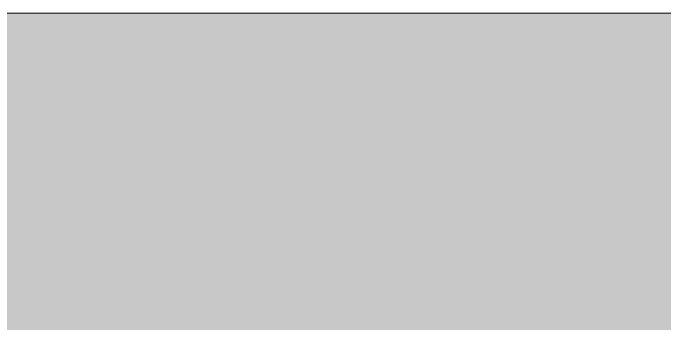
# Model space of a CAD drawing. Header units: millimetres. Extents: x 4538.1 to 4620.9, y 1743.9 to 1794.5.
# Drawn here: x 4543.1564752 to 4543.1565847, y 1750.3657753 to 1750.3658274 of the extents above; entities that cross this region are included whole.
import ezdxf

# ---------------------------------------------------------------- set-up
doc = ezdxf.new("R2010")
doc.units = ezdxf.units.MM

msp = doc.modelspace()

# ---------------------------------------------------------------- hatches: boundary and pattern name
at = {"ltscale": 0.18, "true_color": 0x636466}
h = msp.add_hatch(color=251, dxfattribs=at)
h.dxf.hatch_style = 1
h.paths.add_polyline_path([(4554.89647237, 1750.13582744), (4554.89647237, 1749.90582744), (4555.12647237, 1749.90582744), (4555.12647237, 1750.13582744), (4555.12647237, 1750.36582744), (4542.92647237, 1750.36582744), (4542.92647237, 1750.13582744), (4542.92647237, 1749.90582744), (4543.15647237, 1749.90582744), (4543.15647237, 1750.13582744)])
at = {"lineweight": 18, "ltscale": 0.18, "true_color": 0x939598}
h = msp.add_hatch(dxfattribs=at)
h.set_pattern_fill('AR-CONC', color=252)
h.set_pattern_definition([(50, (2005.78, 898.5), (182.185, -15.939), [19.05, -209.55]), (355, (2005.78, 898.5), (-35.243, 191.057), [15.24, -167.64]), (100.4514, (2020.96, 897.17), (146.941, 175.118), [16.19, -178.09]), (46.184, (2005.78, 949.3), (271.079, -42.042), [28.575, -314.325]), (96.636, (2028.37, 945.8), (237.404, 247.426), [24.285, -267.136]), (351.184, (2005.78, 949.3), (237.404, 247.426), [22.86, -251.46]), (21, (2031.18, 936.6), (151.614, -102.265), [19.05, -209.55]), (326, (2031.18, 936.6), (61.802, 184.188), [15.24, -167.64]), (71.4514, (2043.82, 928.08), (213.416, 81.923), [16.19, -178.09]), (37.5, (2005.78, 898.5), (3.0886, 84.555), [0, -165.608, 0, -170.18, 0, -168.275]), (7.5, (2005.78, 898.5), (66.8197, 100.1806), [0, -97.028, 0, -161.798, 0, -64.135]), (327.5, (1949.14, 898.5), (135.5906, -5.7287), [0, -63.5, 0, -198.12, 0, -262.89]), (317.5, (1923.74, 898.5), (148.129, 25.4265), [0, -82.55, 0, -131.572, 0, -186.69])])
h.paths.add_polyline_path([(4542.92647237, 1750.13582744), (4542.92647237, 1749.90582744), (4543.15647237, 1749.90582744), (4543.15647237, 1750.13582744), (4554.89647237, 1750.13582744), (4554.89647237, 1749.90582744), (4555.12647237, 1749.90582744), (4555.12647237, 1750.13582744), (4555.12647237, 1750.36582744), (4542.92647237, 1750.36582744)])

# ---------------------------------------------------------------- linework, layer by layer
at = {"lineweight": 18, "ltscale": 0.18}
msp.add_line((4542.92647237, 1750.36582744), (4555.12647237, 1750.36582744), dxfattribs=at)

doc.saveas('drawing.dxf')
